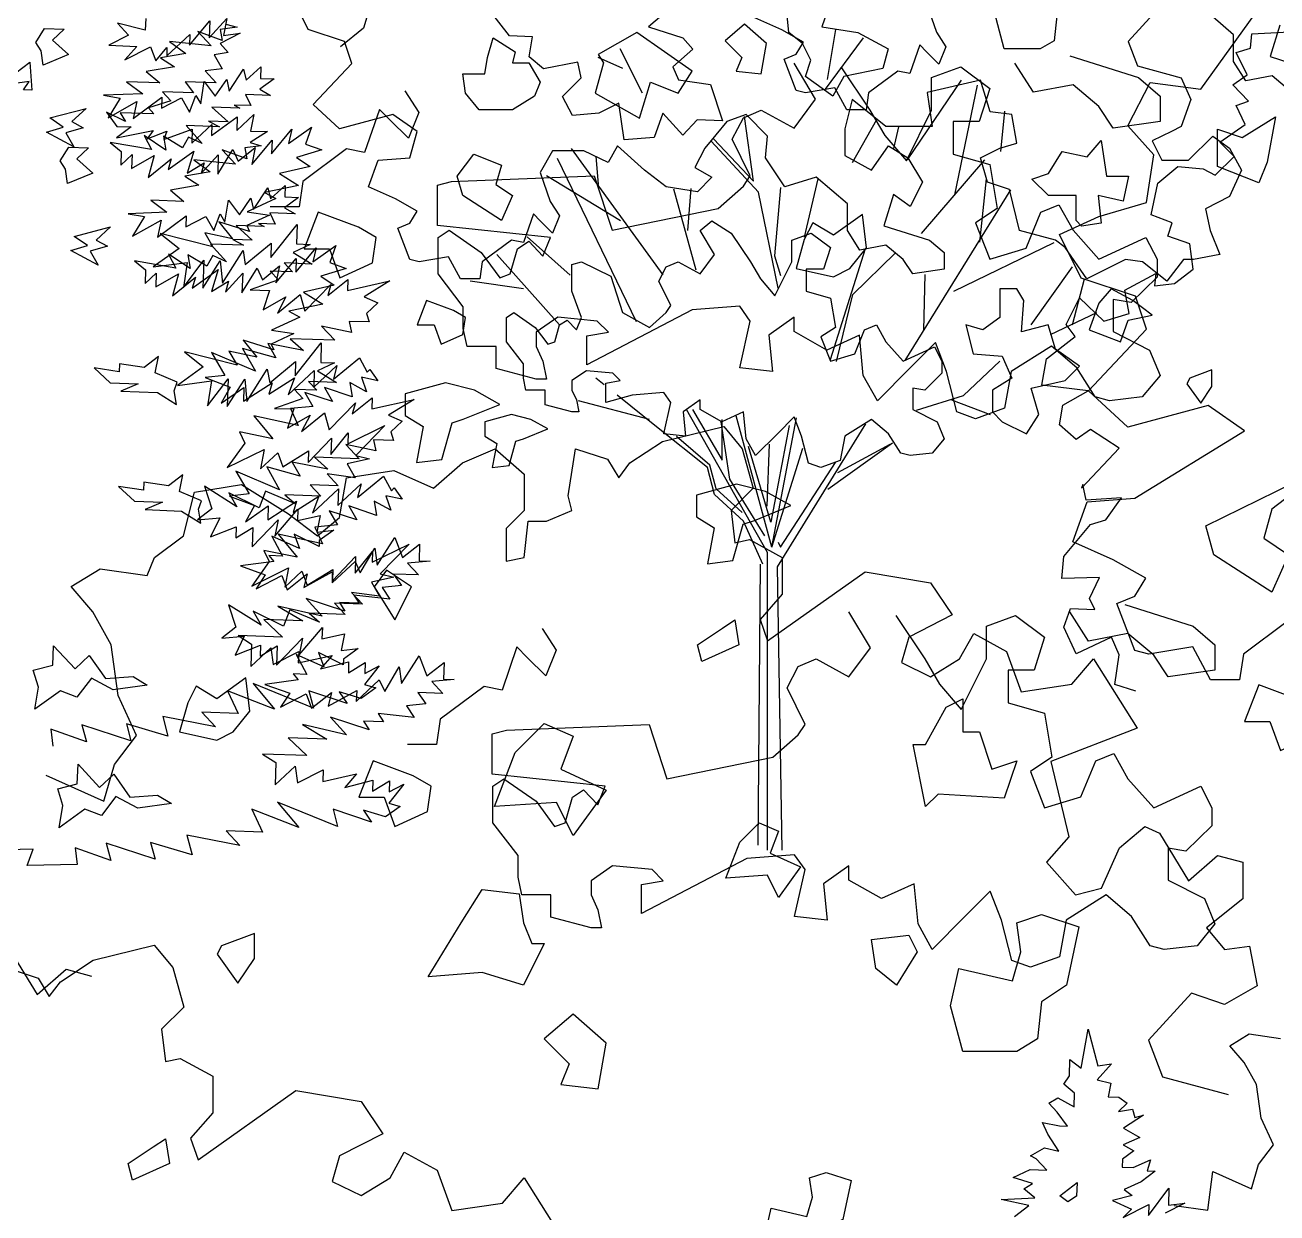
# Model space of a CAD drawing. Header units: inches. Extents: x -11 to 128, y 7 to 56.
# Drawn here: x 55.292 to 55.829, y 23.048 to 23.557 of the extents above; entities that cross this region are included whole.
import ezdxf

# ---------------------------------------------------------------- set-up
doc = ezdxf.new("R2010")
doc.units = ezdxf.units.IN
doc.header["$MEASUREMENT"] = 0
doc.layers.add('CAY', color=94, linetype='Continuous')
doc.layers.add('CAY-3', color=61, linetype='Continuous')
picture_1 = doc.add_image_def('image1.jpg', size_in_pixel=(1680, 1093))

# ---------------------------------------------------------------- blocks, each defined once
blk = doc.blocks.new('A$C76451831')
at = {"layer": 'CAY'}
for p, q in [((3764, 1772.8), (3822.4, 1787)), ((3822.4, 1787), (3840.1, 1765.7)), ((3732.8, 1752.2), (3764, 1772.8)), ((3573, 1752.2), (3604.2, 1765.7)), ((3604.2, 1765.7), (3631.9, 1741.6)), ((3673.8, 1720.9), (3680.9, 1765.7)), ((3680.9, 1765.7), (3711.5, 1755.7)), ((3840.1, 1765.7), (3850.7, 1728)), ((3545.3, 1728), (3573, 1752.2)), ((3711.5, 1755.7), (3722.2, 1738)), ((3722.2, 1738), (3732.8, 1752.2)), ((3455.6, 1700.3), (3462.1, 1738)), ((3462.1, 1738), (3507.5, 1745.1)), ((3507.5, 1745.1), (3545.3, 1728)), ((3631.9, 1741.6), (3631.9, 1706.7)), ((3306.5, 1682.6), (3317.1, 1724.4)), ((3317.1, 1724.4), (3361.9, 1731.5)), ((3361.9, 1731.5), (3406.7, 1703.8)), ((3850.7, 1728), (3829.5, 1706.7)), ((3677.3, 1706.7), (3673.8, 1720.9)), ((3406.7, 1703.8), (3434.4, 1682.6)), ((3434.4, 1682.6), (3455.6, 1700.3)), ((3631.9, 1706.7), (3614.8, 1689.6)), ((3653.2, 1696.7), (3677.3, 1706.7)), ((3829.5, 1706.7), (3833, 1676.1)), ((3614.8, 1689.6), (3614.8, 1658.4)), ((3631.9, 1661.9), (3635.5, 1696.7)), ((3635.5, 1696.7), (3653.2, 1696.7)), ((3278.8, 1661.9), (3306.5, 1682.6)), ((3833, 1676.1), (3847.2, 1679)), ((3847.2, 1679), (3878.4, 1661.9)), ((3199.2, 1634.2), (3226.9, 1651.3)), ((3226.9, 1651.3), (3271.7, 1644.8)), ((3271.7, 1644.8), (3278.8, 1661.9)), ((3614.8, 1658.4), (3631.9, 1661.9)), ((3878.4, 1661.9), (3878.4, 1627.1)), ((3864.3, 1582.3), (3957.4, 1648.4)), ((3957.4, 1648.4), (4019.9, 1637.7)), ((3219.8, 1610), (3199.2, 1634.2)), ((3878.4, 1627.1), (3857.2, 1602.9)), ((4019.9, 1637.7), (4040.5, 1607.1)), ((3237.5, 1578.7), (3219.8, 1610)), ((3857.2, 1602.9), (3864.3, 1582.3)), ((4040.5, 1607.1), (3999.3, 1585.8)), ((3244, 1530.4), (3237.5, 1578.7)), ((3999.3, 1585.8), (3992.2, 1561.6)), ((4047.6, 1565.2), (4061.2, 1589.4)), ((4061.2, 1589.4), (4092.4, 1572.3)), ((4092.4, 1572.3), (4106.6, 1533.9)), ((3992.2, 1561.6), (4019.9, 1548.1)), ((4019.9, 1548.1), (4047.6, 1565.2)), ((4154.9, 1541), (4175.6, 1565.2)), ((4175.6, 1565.2), (4217.4, 1499.1)), ((4106.6, 1533.9), (4154.9, 1541)), ((3261.7, 1492), (3244, 1530.4)), ((4217.4, 1499.1), (4134.9, 1467.3)), ((3240.4, 1464.3), (3261.7, 1492)), ((3230.4, 1429.5), (3240.4, 1464.3)), ((4134.9, 1467.3), (4152, 1395.3)), ((3175, 1454.3), (3230.4, 1429.5)), ((4200.3, 1384.7), (4224.5, 1405.3)), ((4224.5, 1405.3), (4238.7, 1398.8)), ((4152, 1395.3), (4130.8, 1371.1)), ((4238.7, 1398.8), (4266.4, 1353.4)), ((4183.2, 1346.3), (4200.3, 1384.7)), ((4266.4, 1353.4), (4294.1, 1377.6)), ((4294.1, 1377.6), (4318.3, 1371.1)), ((4130.8, 1371.1), (4158.5, 1339.9)), ((4318.3, 1371.1), (4318.3, 1336.3)), ((4158.5, 1339.9), (4183.2, 1346.3)), ((4318.3, 1336.3), (4283.5, 1308.6)), ((4283.5, 1308.6), (4300.6, 1287.9)), ((4300.6, 1287.9), (4324.7, 1290.9)), ((4324.7, 1290.9), (4331.8, 1253.1)), ((4269.3, 1246.1), (4228, 1201.2)), ((4300.6, 1235.4), (4269.3, 1246.1)), ((4331.8, 1253.1), (4300.6, 1235.4)), ((4228, 1201.2), (4241.6, 1166.4)), ((4305.7, 1196), (4324.2, 1207.4)), ((4319.5, 1179.8), (4305.7, 1196)), ((4324.2, 1207.4), (4354.1, 1203)), ((4331.3, 1159), (4319.5, 1179.8)), ((4241.6, 1166.4), (4304.1, 1149.3)), ((4335.6, 1126.7), (4331.3, 1159)), ((4347.4, 1101.2), (4335.6, 1126.7)), ((4333.2, 1082.7), (4347.4, 1101.2)), ((4326.6, 1059.5), (4333.2, 1082.7)), ((4284.9, 1039.1), (4289.6, 1076)), ((4289.6, 1076), (4326.6, 1059.5)), ((4252.7, 1043.4), (4284.9, 1039.1)), ((2201.9, 860.6), (2238.9, 910.7)), ((2204.6, 871.1), (2212.5, 918.7)), ((2027.8, 857.9), (2006.6, 900.2)), ((2009.3, 881.7), (1985.5, 892.2)), ((2281, 794.5), (2332.5, 870.4)), ((2326.2, 761), (2347.8, 865.6)), ((2491.6, 827), (2512.8, 868.3)), ((2512.8, 868.3), (2561.2, 861.8)), ((2370.1, 802.5), (2374.1, 840.9)), ((2134, 774), (2125.3, 835.7)), ((2228.6, 791.9), (2251.7, 832.8)), ((2268, 805.1), (2272.9, 825.9)), ((2516.4, 799.3), (2491.6, 827)), ((2095.8, 814.5), (2134, 774)), ((2047.7, 684.5), (1960.2, 805.1)), ((2138.7, 763.4), (2093.5, 812.2)), ((2022.3, 639.8), (1946.8, 795.6)), ((1985.8, 770.9), (1983.8, 797.9)), ((2294.3, 724.1), (2354.9, 794.5)), ((2509.3, 753.8), (2516.4, 799.3)), ((2007, 736.3), (1936.2, 779.1)), ((2079.1, 689), (2057.9, 766.3)), ((2071.1, 726.8), (2074.5, 766.9)), ((2159.9, 768.1), (2154, 702.8)), ((2182.7, 720.5), (2195.7, 776.4)), ((2278.7, 602.9), (2379.6, 765.8)), ((2350.1, 715.8), (2356.4, 776.4)), ((2157.5, 671.8), (2138.7, 763.4)), ((2463.9, 740.3), (2509.3, 753.8)), ((2426.2, 723.2), (2463.9, 740.3)), ((1958.8, 684.4), (1917.8, 720.8)), ((2446.8, 681.3), (2426.2, 723.2)), ((2207.6, 603.7), (2240.9, 709.9)), ((2325.4, 669), (2421.3, 715.4)), ((1948.8, 636.8), (1888.7, 704)), ((2154, 702.8), (2159.9, 684)), ((2228.7, 665.9), (2269.2, 705.2)), ((2296.7, 631.7), (2297.9, 685.1)), ((2399.3, 636.8), (2438.6, 692.2)), ((5606.7, 674.5), (5583.5, 683)), ((5583.5, 683), (5596.1, 669.4)), ((5620.8, 687.1), (5604.8, 685)), ((5604.8, 685), (5606.7, 674.5)), ((5610, 690.2), (5620.8, 687.1)), ((1914.2, 671.4), (1863.5, 678.5)), ((2438.6, 636.8), (2450, 680.8)), ((2498.7, 664.2), (2446.8, 681.3)), ((5596.1, 669.4), (5556.4, 673.5)), ((5556.4, 673.5), (5571.9, 662.1)), ((2213.4, 601.8), (2228.7, 665.9)), ((2509.3, 632.9), (2498.7, 664.2)), ((5571.9, 662.1), (5547.7, 658)), ((5547.7, 658), (5561, 649.3)), ((2417.8, 627.7), (2461.8, 648.6)), ((5561, 649.3), (5534.1, 644.8)), ((5613.2, 626.2), (5627.1, 647)), ((5627.1, 647), (5629.4, 636.5)), ((5629.4, 636.5), (5643.5, 649.2)), ((5643.5, 649.2), (5643.1, 638.3)), ((5515.2, 635.1), (5530.7, 623.7)), ((5546.9, 634), (5515.2, 635.1)), ((5534.1, 644.8), (5546.9, 634)), ((5586.1, 614), (5589.5, 635.2)), ((5589.5, 635.2), (5599.9, 621.2)), ((5599.9, 621.2), (5610.9, 637.2)), ((5610.9, 637.2), (5613.2, 626.2)), ((5656.2, 637.9), (5642.7, 627.9)), ((5643.1, 638.3), (5656.2, 637.9)), ((5530.7, 623.7), (5493.4, 622.2)), ((5493.4, 622.2), (5509.2, 619.4)), ((5575.4, 606.2), (5581.3, 621.9)), ((5581.3, 621.9), (5586.1, 614)), ((5629, 622.9), (5634, 612.3)), ((5652.9, 622.1), (5629, 622.9)), ((5642.7, 627.9), (5652.9, 622.1)), ((5509.2, 619.4), (5497.7, 600.8)), ((5497.7, 600.8), (5525, 616.1)), ((5521.7, 599.9), (5549.1, 620.3)), ((5525, 616.1), (5521.7, 599.9)), ((5549.1, 620.3), (5548.8, 609.9)), ((5548.8, 609.9), (5567.7, 619.6)), ((5567.7, 619.6), (5575.4, 606.2)), ((5596.8, 610.9), (5612.2, 596.8)), ((5623.5, 610), (5596.8, 610.9)), ((5618.2, 612.9), (5623.5, 610)), ((5634, 612.3), (5618.2, 612.9)), ((2334.4, 569.5), (2369.4, 602.2)), ((1991.5, 579.5), (1983.4, 586)), ((5603.9, 592.1), (5572.2, 593.2)), ((5572.2, 593.2), (5587.5, 576.3)), ((5612.2, 596.8), (5593.6, 597.4)), ((5593.6, 597.4), (5603.9, 592.1)), ((5653.7, 566.3), (5673.1, 589.7)), ((5669.9, 576.2), (5691.8, 591.7)), ((5673.1, 589.7), (5669.9, 576.2)), ((5691.8, 591.7), (5686.2, 575.6)), ((5499.6, 577.1), (5510.2, 568.6)), ((5539.2, 570.3), (5499.6, 577.1)), ((5552.8, 569.8), (5532, 583.7)), ((5532, 583.7), (5539.2, 570.3)), ((5568.7, 572), (5550.5, 583.1)), ((5550.5, 583.1), (5552.8, 569.8)), ((5574.5, 582.2), (5568.7, 572)), ((5587.5, 576.3), (5574.5, 582.2)), ((5634.8, 556.1), (5654.2, 579.4)), ((5654.2, 579.4), (5653.7, 566.3)), ((5686.2, 575.6), (5701.9, 570.1)), ((2034.5, 546.7), (1966.9, 564.4)), ((2041.2, 539.6), (2003.7, 569.7)), ((2289.6, 555.4), (2334.4, 569.5)), ((2323, 565.2), (2360, 551.4)), ((5510.2, 568.6), (5509.7, 555.5)), ((5509.7, 555.5), (5520.5, 565.5)), ((5520.5, 565.5), (5520, 552.4)), ((5520, 552.4), (5541.7, 564.8)), ((5541.7, 564.8), (5536, 543.7)), ((5554.9, 551.2), (5579.5, 568.9)), ((5579.5, 568.9), (5573.3, 547.8)), ((5586.4, 547.4), (5602.9, 565.4)), ((5602.3, 546.8), (5616.7, 570.3)), ((5602.9, 565.4), (5602.3, 546.8)), ((5616.7, 570.3), (5621.8, 559.3)), ((5621.8, 559.3), (5638.1, 572.3)), ((5638.1, 572.3), (5634.8, 556.1)), ((5701.9, 570.1), (5677.6, 562.8)), ((5677.6, 562.8), (5690.5, 554.2)), ((2147.3, 419.7), (2069.9, 556)), ((2075.8, 556.2), (2104.1, 507.8)), ((5536, 543.7), (5557.9, 561.5)), ((5557.9, 561.5), (5554.9, 551.2)), ((5573.3, 547.8), (5589.5, 557.7)), ((5589.5, 557.7), (5586.4, 547.4)), ((5690.5, 554.2), (5661.2, 547.5)), ((2089.9, 500.7), (2041.2, 539.6)), ((2102.9, 544.4), (2111.2, 489.7)), ((2104.1, 507.8), (2104.1, 546.7)), ((2151.6, 424.8), (2117.3, 549.9)), ((2168.2, 540.8), (2150.5, 448.4)), ((2151.6, 424.8), (2175, 548.1)), ((2156.8, 405.9), (2241.3, 542.4)), ((5661.2, 547.5), (5679.4, 536)), ((5683.6, 539.8), (5680.1, 515.6)), ((2092.3, 503.1), (2060.4, 530.2)), ((5679.4, 536), (5647, 529.4)), ((5647, 529.4), (5657.7, 523.6)), ((2150.5, 448.4), (2129.2, 520.8)), ((2146.9, 463.7), (2149.3, 523.1)), ((2151.6, 424.8), (2181.2, 519.2)), ((2205.1, 479.9), (2266.8, 524.3)), ((2214.5, 496), (2264.5, 523.1)), ((5657.7, 523.6), (5630.5, 510.9)), ((5680.1, 515.6), (5652.4, 515.6)), ((2098.2, 480.3), (2092.3, 503.1)), ((2159.9, 424.8), (2212.2, 505.4)), ((5651.7, 507.9), (5630, 497.8)), ((5630.5, 510.9), (5651.7, 507.9)), ((2096.6, 475.1), (2089.9, 500.7)), ((5589.9, 491), (5597.6, 477.6)), ((5616.4, 485.1), (5589.9, 491)), ((5632.6, 492.3), (5603.4, 501.4)), ((5603.4, 501.4), (5616.4, 485.1)), ((5630, 497.8), (5632.6, 492.3)), ((5653, 467.5), (5678.1, 498.8)), ((5678.1, 498.8), (5677.5, 480.3)), ((2123.3, 457.8), (2098.2, 480.3)), ((2111.2, 489.7), (2144.6, 435.4)), ((5597.6, 477.6), (5547.3, 490.2)), ((5547.3, 490.2), (5565.4, 476)), ((5628.7, 460.7), (5653.5, 481.1)), ((5653.5, 481.1), (5653, 467.5)), ((5690.6, 479.8), (5674.5, 472.2)), ((5677.5, 480.3), (5690.6, 479.8)), ((2124.5, 449.6), (2096.6, 475.1)), ((5565.4, 476), (5540.7, 458.3)), ((5606.8, 442.8), (5626.5, 473.9)), ((5626.5, 473.9), (5628.7, 460.7)), ((5674.5, 472.2), (5692.6, 461.1)), ((5540.7, 458.3), (5573.1, 462.6)), ((5569.5, 438.7), (5589, 464.8)), ((5573.1, 462.6), (5569.5, 438.7)), ((5589, 464.8), (5588.1, 438)), ((5588.1, 438), (5604.8, 464.2)), ((5604.8, 464.2), (5606.8, 442.8)), ((5652.5, 454.4), (5660.4, 445.9)), ((5673.8, 453.6), (5652.5, 454.4)), ((5665.9, 462.1), (5673.8, 453.6)), ((5692.6, 461.1), (5665.9, 462.1)), ((2143, 408.3), (2124.5, 449.6)), ((5660.4, 445.9), (5633.3, 436.5)), ((5707.5, 431.2), (5726.6, 446.4)), ((5726.6, 446.4), (5726.2, 435.9)), ((5726.2, 435.9), (5766.8, 445)), ((5766.8, 445), (5742.3, 429.9)), ((5633.3, 436.5), (5651.9, 435.8)), ((5651.9, 435.8), (5645.8, 417.4)), ((5659.3, 414.3), (5681.2, 432.1)), ((5681.2, 432.1), (5685.6, 416.1)), ((5685.6, 416.1), (5710.5, 441.5)), ((5710.5, 441.5), (5707.5, 431.2)), ((2147.3, 135.4), (2147.3, 419.7)), ((2157.5, 429.5), (2159.9, 424.8)), ((5645.8, 417.4), (5667.5, 429.8)), ((5667.5, 429.8), (5659.3, 414.3)), ((5742.3, 429.9), (5755.2, 424.1)), ((5755.2, 424.1), (5744.5, 414)), ((2138.3, 140.1), (2140.6, 408.3)), ((5744.5, 414), (5746.9, 405.8)), ((2161.5, 135.4), (2156.8, 405.9)), ((5701.4, 401.9), (5714.1, 388.3)), ((5730.2, 395.9), (5701.4, 401.9)), ((5746.9, 405.8), (5727.9, 406.4)), ((5727.9, 406.4), (5730.2, 395.9)), ((5650.1, 385.1), (5657.8, 371.7)), ((5684.3, 378.5), (5650.1, 385.1)), ((5714.1, 388.3), (5671.6, 389.8)), ((5671.6, 389.8), (5684.3, 378.5)), ((5596.3, 376.6), (5609.2, 354.8)), ((5638.3, 358.8), (5596.3, 376.6)), ((5625.9, 380.5), (5638.3, 358.8)), ((5657.8, 371.7), (5625.9, 380.5)), ((5712.8, 351.2), (5737.6, 371.6)), ((5737.6, 371.6), (5745.2, 357.8)), ((5669.7, 336.4), (5694.5, 359.5)), ((5694, 343.7), (5716, 364.2)), ((5694.5, 359.5), (5694, 343.7)), ((5716, 364.2), (5712.8, 351.2)), ((5745.2, 357.8), (5747.6, 360.4)), ((5747.6, 360.4), (5755.4, 349.7)), ((5609.2, 354.8), (5590.5, 352.7)), ((5590.5, 352.7), (5614.2, 343.7)), ((5626.9, 330.2), (5654.2, 347.8)), ((5651.2, 337), (5675.7, 352.5)), ((5654.2, 347.8), (5651.2, 337)), ((5675.7, 352.5), (5669.7, 336.4)), ((5744.6, 339.2), (5728.6, 347.9)), ((5728.6, 347.9), (5730.8, 334.2)), ((5755.4, 349.7), (5739.6, 353)), ((5739.6, 353), (5744.6, 339.2)), ((5614.2, 343.7), (5605.5, 328.2)), ((5605.5, 328.2), (5627.4, 343.3)), ((5627.4, 343.3), (5626.9, 330.2)), ((5712.1, 329.9), (5685.6, 338.5)), ((5685.6, 338.5), (5693.3, 325.1)), ((5730.8, 334.2), (5704.4, 343.3)), ((5704.4, 343.3), (5712.1, 329.9)), ((5693.3, 325.1), (5672, 323.1)), ((5672, 323.1), (5679.1, 307)), ((5636.8, 316.2), (5655.1, 294.3)), ((5679.1, 307), (5636.8, 316.2)), ((5623.2, 300.8), (5628.2, 290.2)), ((5655.1, 294.3), (5623.2, 300.8)), ((5710.3, 279.2), (5726.9, 299.9)), ((5726.5, 289.5), (5762, 306.9)), ((5726.9, 299.9), (5726.5, 289.5)), ((5762, 306.9), (5734.3, 278.4)), ((5628.2, 290.2), (5611.5, 266.8)), ((5688.7, 271.8), (5710.9, 295)), ((5710.9, 295), (5710.3, 279.2)), ((5611.5, 266.8), (5646.6, 284.1)), ((5646.6, 284.1), (5643.2, 265.7)), ((5643.2, 265.7), (5659.6, 281)), ((5659.6, 281), (5664.6, 267.6)), ((5664.6, 267.6), (5689.1, 282.7)), ((5689.1, 282.7), (5688.7, 271.8)), ((5747.3, 275.2), (5725.9, 270.5)), ((5734.3, 278.4), (5747.3, 275.2)), ((5725.9, 270.5), (5733.6, 257.1)), ((5733.6, 257.1), (5706.9, 260.7)), ((5706.9, 260.7), (5717.4, 249.5)), ((5620.7, 229.3), (5589.6, 249)), ((5589.6, 249), (5596.6, 227.4)), ((5641.9, 228.5), (5613, 242.7)), ((5613, 242.7), (5620.7, 229.3)), ((5647.9, 244.2), (5641.9, 228.5)), ((5676.5, 232.3), (5647.9, 244.2)), ((5700.8, 239.6), (5666.4, 240.8)), ((5666.4, 240.8), (5676.5, 232.3)), ((5717.4, 249.5), (5690.7, 250.4)), ((5690.7, 250.4), (5700.8, 239.6)), ((5596.6, 227.4), (5583.1, 217)), ((5656.8, 201.3), (5679, 227.2)), ((5679, 227.2), (5678.7, 216.4)), ((5583.1, 217), (5604.4, 219)), ((5604.4, 219), (5595.6, 200.7)), ((5635.2, 191.1), (5660.1, 217)), ((5660.1, 217), (5656.8, 201.3)), ((5678.7, 216.4), (5700.1, 221.1)), ((5700.1, 221.1), (5696.9, 205.3)), ((5595.6, 200.7), (5620, 210.3)), ((5620, 210.3), (5619.6, 199.9)), ((5619.6, 199.9), (5635.8, 209.7)), ((5635.8, 209.7), (5635.2, 191.1)), ((5699.1, 191.6), (5675.5, 203.3)), ((5675.5, 203.3), (5680.4, 189.6)), ((5696.9, 205.3), (5713.2, 207)), ((5713.2, 207), (5699.3, 197.1)), ((5654.1, 201.4), (5664.3, 182.4)), ((5680.4, 189.6), (5654.1, 201.4)), ((5699.3, 197.1), (5699.1, 191.6)), ((5754.7, 173.8), (5771.4, 200)), ((5771.4, 200), (5778.9, 181.1)), ((5778.9, 181.1), (5795.2, 193.7)), ((5795.2, 193.7), (5794.7, 177.9)), ((5651.2, 182.9), (5656, 177.3)), ((5664.3, 182.4), (5651.2, 182.9)), ((5738.5, 166.2), (5752.5, 189.8)), ((5752.5, 189.8), (5754.7, 173.8)), ((5656, 177.3), (5624.1, 172.9)), ((5624.1, 172.9), (5647.8, 164.4)), ((5711.5, 156.8), (5733.5, 177.3)), ((5733.5, 177.3), (5738.5, 166.2)), ((5805.1, 177.5), (5783.7, 175.5)), ((5783.7, 175.5), (5794.2, 164.3)), ((5794.7, 177.9), (5805.1, 177.5)), ((5647.8, 164.4), (5639.2, 151.1)), ((5639.2, 151.1), (5663.7, 163.9)), ((5663.7, 163.9), (5668.6, 150.1)), ((5668.6, 150.1), (5687.7, 165.3)), ((5684.6, 152.2), (5711.8, 167.2)), ((5687.7, 165.3), (5684.6, 152.2)), ((5711.8, 167.2), (5711.5, 156.8)), ((5794.2, 164.3), (5770.2, 165.1)), ((5770.2, 165.1), (5778, 154.4)), ((5766.7, 141.2), (5732.4, 145.1)), ((5732.4, 145.1), (5737.5, 137.3)), ((5778, 154.4), (5759.3, 152.4)), ((5759.3, 152.4), (5766.7, 141.2)), ((5702.2, 124.9), (5659.9, 134.5)), ((5659.9, 134.5), (5683.5, 120.6)), ((5723.7, 129.6), (5686.9, 141.7)), ((5686.9, 141.7), (5702.2, 124.9)), ((5737.5, 137.3), (5718.5, 137.9)), ((5718.5, 137.9), (5723.7, 129.6)), ((5646.4, 121.9), (5664.3, 104.9)), ((5683.5, 120.6), (5646.4, 121.9)), ((5621.8, 106.4), (5634.7, 98.2)), ((5664.3, 104.9), (5621.8, 106.4)), ((5634.7, 98.2), (5633.9, 77)), ((5633.9, 77), (5653.1, 94.9)), ((5653.1, 94.9), (5655.3, 78.9)), ((5655.3, 78.9), (5679.7, 91.2)), ((5679.7, 91.2), (5679.3, 80.4)), ((5679.3, 80.4), (5711.8, 87.4)), ((5711.8, 87.4), (5700.4, 74.6)), ((5700.4, 74.6), (5727.4, 81.4)), ((5727.4, 81.4), (5727.1, 71)), ((5727.1, 71), (5743.3, 80.8)), ((5756.7, 77.6), (5742.5, 59.6)), ((5743.3, 80.8), (5742.9, 70.4)), ((5742.9, 70.4), (5756.7, 77.6)), ((5693.7, 37.2), (5636.1, 60.6)), ((5636.1, 60.6), (5656.5, 36.3)), ((5656.5, 36.3), (5611.8, 53.7)), ((5611.8, 53.7), (5621.9, 32)), ((5726, 41.5), (5689.3, 53.7)), ((5689.3, 53.7), (5693.7, 37.2)), ((5739.3, 46.5), (5718.3, 52.7)), ((5718.3, 52.7), (5726, 41.5)), ((5753.3, 56.5), (5739.3, 46.5)), ((5742.5, 59.6), (5753.3, 56.5)), ((5600.2, 19.2), (5549.8, 29.1)), ((5549.8, 29.1), (5554.6, 10.4)), ((5621.9, 32), (5587.1, 33.3)), ((5587.1, 33.3), (5600.2, 19.2)), ((5476.9, 4.9), (5442.9, 17)), ((5442.9, 17), (5445, 1)), ((5472.5, 21.4), (5476.9, 4.9)), ((5519.5, 6.1), (5472.5, 21.4)), ((5515.1, 22.2), (5519.5, 6.1)), ((5554.6, 10.4), (5515.1, 22.2))]:
    blk.add_line(p, q, dxfattribs=at)
for points in [[(4216, 1534.3), (4196, 1540.6), (4200.2, 1569.1), (4192.8, 1586), (4159, 1570.1), (4147.4, 1595.5), (4153.8, 1613.4), (4177, 1612.3), (4171.7, 1622.9), (4181.2, 1642.9), (4145.3, 1641.9), (4147.4, 1663), (4172.8, 1693.5), (4187.5, 1697.8), (4202.3, 1718.9), (4168.5, 1716.7), (4165.4, 1731.5), (4164.3, 1728.3), (4200.2, 1766.3), (4172.8, 1784.2), (4159, 1774.7), (4143.2, 1788.5), (4146.4, 1807.4), (4170.6, 1821.2), (4126.4, 1826.4), (4130.6, 1851.7), (4158, 1872.8), (4149.6, 1884.4), (4162.2, 1909.7), (4185.4, 1887.6), (4209.7, 1895), (4205.5, 1917.1), (4235, 1933), (4233.9, 1921.4), (4252.9, 1923.5), (4270.8, 1937.2), (4267.7, 1961.4), (4246.6, 1968.8), (4250.8, 1981.5), (4230.8, 1988.9), (4237.1, 2019.4), (4256.1, 2035.3), (4280.3, 2033.1), (4291.9, 2026.8), (4309.9, 2044.7), (4296.2, 2058.5), (4320.4, 2075.3), (4312, 2093.3), (4323.6, 2097.5), (4308.8, 2113.3), (4322.5, 2122.8), (4312, 2143.9), (4325.7, 2148.1), (4326.7, 2161.8), (4368.9, 2163.9)], [(2519.2, 937.2), (2491.7, 907.3), (2500.7, 884.1), (2542.4, 872.7), (2551.8, 851.9), (2542.4, 826.3), (2533.3, 821.6), (2514.8, 812.5), (2523.9, 794.1), (2549.4, 794.1), (2572.6, 816.9), (2588.7, 805.5), (2600.1, 784.6), (2588.7, 759.5), (2565.6, 747.7), (2570.3, 726.8), (2579.3, 704), (2554.2, 699.3), (2544.7, 699.3), (2528.6, 678.5), (2505.4, 696.9), (2489.3, 699.3), (2452.3, 680.8), (2431.5, 710.7), (2422.5, 717.8), (2387.9, 726.8), (2378.5, 766.1), (2357.6, 773.2), (2350.9, 796.4), (2369.4, 805.5), (2385.5, 810.2), (2380.8, 837.7), (2360, 840.1), (2350.9, 870.4), (2299.8, 858.6), (2304.6, 826.3), (2260.5, 826.3), (2228.3, 851.9), (2221.2, 824), (2221.2, 798.4), (2246.8, 784.6), (2262.9, 807.8), (2281.4, 796.4), (2295.5, 773.2), (2283.7, 750), (2267.6, 761.4), (2258.6, 731.5), (2302.2, 717.8), (2316, 706), (2316, 689.9), (2286.1, 685.5), (2277, 699.3), (2260.5, 713.1), (2235.4, 708.3), (2223.6, 726.8), (2223.6, 752.4), (2193.7, 777.9), (2163.8, 768.5), (2145.4, 796.4), (2147.3, 816.9), (2126.9, 837.7), (2108.4, 831), (2087.6, 805.5), (2078.1, 787), (2094.3, 777.9), (2080.5, 763.8), (2050.6, 768.5), (2029.8, 784.6), (2004.2, 807.8), (1995.2, 791.7), (1972, 803.1), (1942.1, 803.1), (1930.3, 782.3), (1939.8, 754.7), (1948.8, 741), (1942.1, 724.5), (1930.3, 736.3), (1923.7, 742.9), (1914.2, 715.4), (1902.8, 717.8), (1874.9, 696.9), (1872.6, 680.8), (1854.1, 680.8), (1842.7, 701.7), (1814.8, 696.9), (1805.7, 699.3), (1794.3, 729.2), (1805.7, 733.9), (1812.8, 745.3), (1792, 757.1), (1766.4, 768.5), (1775.5, 794.1), (1805.7, 796.4), (1812.8, 821.6), (1789.6, 837.7), (1738.5, 824), (1713.4, 847.2), (1750.3, 886.5), (1743.2, 907.3), (1708.6, 918.7), (1694.9, 946.6)], [(1553.5, 929.2), (1553.1, 918.3), (1526.6, 924.7), (1537.1, 913.4), (1518.2, 903.7), (1544.9, 902.7), (1533.5, 890), (1558, 902.3), (1563, 889), (1573.8, 901.7), (1573.5, 893.6), (1595.6, 914.1), (1595.2, 903.7), (1614.6, 927.1), (1614, 910.8), (1631, 929.2), (1627.7, 913), (1643.6, 915.2), (1624.7, 905.4), (1632.1, 897), (1618.9, 894.7), (1626.6, 881.3), (1610.2, 879.2), (1620.7, 867.9), (1591.3, 868.9), (1599.1, 858.2), (1569.6, 859.3), (1577.5, 850.8), (1556, 843.9), (1561.2, 838.3), (1529.1, 839.4), (1534.2, 831), (1515.9, 839.8), (1525.9, 826.3), (1539.5, 825.9), (1525.5, 815.5), (1560.6, 822.4), (1554.9, 814.4), (1573.8, 821.9), (1570.8, 813.9), (1597.8, 823.8), (1597.4, 810.2), (1616.6, 828.2), (1616.2, 817.7), (1640.9, 835.5), (1640.4, 822.3), (1656.8, 837.6), (1653.5, 821.9), (1669.8, 821.3), (1653.1, 811), (1663.9, 807.9), (1648, 805.8), (1649.9, 795.3), (1626.6, 803.8), (1639.3, 790.2), (1599.5, 794.3), (1615, 782.9), (1590.8, 778.7), (1604.1, 770.1), (1577.2, 765.6), (1590, 754.7), (1558.3, 755.8), (1573.8, 744.4), (1536.6, 743), (1552.3, 740.2), (1540.8, 721.6), (1568.1, 736.9), (1564.8, 720.7), (1592.2, 741.1), (1591.9, 730.6), (1610.8, 740.4), (1618.5, 727), (1624.5, 742.7), (1629.2, 734.8), (1632.6, 756), (1643, 742), (1654, 757.9), (1656.3, 747), (1670.2, 767.8), (1672.6, 757.3), (1686.6, 770), (1686.2, 759.1), (1699.3, 758.6), (1685.9, 748.7), (1696.1, 742.9), (1672.1, 743.7), (1677.2, 733.1), (1661.3, 733.7), (1666.6, 730.8), (1639.9, 731.7), (1655.3, 717.6), (1636.8, 718.2), (1647, 712.9), (1615.3, 714), (1630.6, 697.1), (1617.6, 703), (1611.9, 692.8), (1593.7, 703.8), (1595.9, 690.6), (1575.1, 704.5), (1582.3, 691.1), (1542.7, 697.9), (1553.3, 689.4), (1552.8, 676.3), (1563.6, 686.3), (1563.1, 673.2), (1584.9, 685.6), (1579.1, 664.5), (1601.1, 682.3), (1598, 672), (1622.6, 689.7), (1616.4, 668.6), (1632.6, 678.5), (1629.6, 668.1), (1646.1, 686.1), (1645.4, 667.6), (1659.8, 691.1), (1664.9, 680), (1681.2, 693.1), (1677.9, 676.9), (1697.3, 700.2), (1696.8, 687.1), (1716.2, 710.4), (1713, 696.9), (1734.9, 712.5), (1729.3, 696.4), (1745, 690.8), (1720.7, 683.5), (1733.6, 674.9), (1704.3, 668.2), (1722.5, 656.7), (1690.1, 650.1), (1700.8, 644.3), (1673.6, 631.7), (1694.8, 628.7), (1673.2, 618.6), (1675.7, 613), (1646.5, 622.2), (1659.6, 605.9), (1633, 611.8), (1640.7, 598.4), (1590.4, 611), (1608.5, 596.8), (1583.9, 579.1), (1616.2, 583.4), (1612.6, 559.5), (1632.1, 585.5), (1631.2, 558.8), (1648, 585), (1649.9, 563.6), (1669.6, 594.7), (1671.9, 581.4), (1696.6, 601.9), (1696.1, 588.3), (1721.2, 619.6), (1720.6, 601), (1733.7, 600.6), (1717.6, 593), (1735.8, 581.9), (1709.1, 582.8), (1716.9, 574.4), (1695.7, 575.2), (1703.5, 566.7), (1676.5, 557.2), (1695, 556.6), (1688.9, 538.2), (1710.7, 550.6), (1702.4, 535), (1724.3, 552.8), (1728.8, 536.8), (1753.7, 562.3), (1750.6, 551.9), (1769.7, 567.1), (1769.3, 556.7), (1810, 565.7), (1785.4, 550.7), (1798.4, 544.8), (1787.6, 534.8), (1790, 526.5), (1771, 527.2), (1773.4, 516.7), (1744.6, 522.7), (1757.2, 509.1), (1714.7, 510.6), (1727.4, 499.2), (1693.2, 505.9), (1700.9, 492.5), (1669.1, 501.3), (1681.4, 479.5), (1639.5, 497.3), (1652.3, 475.6), (1633.6, 473.5), (1657.4, 464.5), (1648.7, 449), (1670.5, 464.1), (1670, 450.9), (1697.4, 468.6), (1694.3, 457.8), (1718.8, 473.3), (1712.8, 457.1), (1737.7, 480.3), (1737.1, 464.5), (1759.1, 485), (1755.9, 472), (1780.7, 492.4), (1788.3, 478.5), (1790.7, 481.2), (1798.5, 470.5), (1782.7, 473.7), (1787.7, 460), (1771.7, 468.7), (1773.9, 455), (1747.5, 464.1), (1755.2, 450.7), (1728.8, 459.3), (1736.5, 445.9), (1715.1, 443.9), (1722.2, 427.8), (1680, 437), (1698.2, 415), (1666.3, 421.6), (1671.3, 411), (1654.7, 387.5), (1689.7, 404.9), (1686.3, 386.4), (1702.7, 401.7), (1707.7, 388.4), (1732.3, 403.4), (1731.9, 392.6), (1754, 415.8), (1753.4, 400), (1770, 420.7), (1769.7, 410.3), (1805.2, 427.6), (1777.4, 399.1), (1790.4, 396), (1769, 391.3), (1776.7, 377.8), (1750.1, 381.5), (1760.6, 370.2), (1733.8, 371.2), (1743.9, 360.4), (1709.5, 361.6), (1719.6, 353.1), (1691, 365), (1685, 349.3), (1656.1, 363.5), (1663.8, 350.1), (1632.7, 369.7), (1639.7, 348.2), (1626.2, 337.8), (1647.6, 339.7), (1638.8, 321.5), (1663.1, 331), (1662.7, 320.6), (1679, 330.5), (1678.3, 311.9), (1703.2, 337.8), (1700, 322), (1722.2, 348), (1721.8, 337.1), (1743.2, 341.8), (1740, 326.1), (1756.3, 327.8), (1742.4, 317.8), (1742.2, 312.4), (1718.6, 324.1), (1723.6, 310.3), (1697.2, 322.1), (1707.5, 303.2), (1694.3, 303.7), (1699.1, 298), (1667.2, 293.7), (1691, 285.2), (1682.3, 271.9), (1706.8, 284.6), (1711.8, 270.9), (1730.9, 286.1), (1727.7, 273), (1755, 287.9), (1754.6, 277.5), (1776.6, 298.1), (1781.7, 287), (1795.6, 310.5), (1797.8, 294.6), (1814.6, 320.8), (1822.1, 301.9), (1838.4, 314.5), (1837.8, 298.6), (1848.2, 298.3), (1826.8, 296.3), (1837.3, 285.1), (1813.3, 285.9), (1821.1, 275.2), (1802.5, 273.1), (1809.8, 262), (1775.5, 265.9), (1780.6, 258), (1761.6, 258.7), (1766.8, 250.4), (1730.1, 262.5), (1745.3, 245.7), (1703.1, 255.3), (1726.6, 241.3), (1689.5, 242.6), (1707.5, 225.7), (1664.9, 227.2), (1677.8, 219), (1677, 197.7), (1696.2, 215.6), (1698.4, 199.7), (1722.9, 212), (1722.5, 201.1), (1754.9, 208.2), (1743.6, 195.4), (1770.5, 202.2), (1770.2, 191.8), (1786.4, 201.6), (1786, 191.2), (1799.9, 198.4), (1785.6, 180.3), (1796.4, 177.2), (1782.5, 167.3), (1761.4, 173.5), (1769.1, 162.3), (1732.4, 174.5), (1736.8, 158), (1679.2, 181.3), (1699.6, 157), (1654.9, 174.5), (1665, 152.8), (1630.2, 154), (1643.3, 140), (1592.9, 149.9), (1597.7, 131.1), (1558.2, 142.9), (1562.6, 126.9), (1515.6, 142.2), (1520, 125.7), (1486, 137.8), (1488.1, 121.8), (1440.1, 120.8), (1446.1, 136.4), (1358.1, 134.1)], [(4100.3, 1032.9), (4113.8, 1043.3), (4087.3, 1049.2), (4119.5, 1050.8), (4109, 1059.4), (4117.3, 1064.5), (4098.9, 1070.1), (4115, 1077.7), (4130.9, 1077.2), (4120.8, 1088), (4115.5, 1090.9), (4128.9, 1098.6), (4142.4, 1095.4), (4132.1, 1111.6), (4127, 1122.6), (4143.2, 1119.4), (4150.9, 1119.1), (4141, 1132.6), (4133.1, 1141), (4141.4, 1146.2), (4157, 1137.5), (4157.5, 1150.6), (4147.3, 1159.1), (4152.6, 1167.1), (4153.1, 1182.9), (4163.7, 1174.4), (4170.5, 1211.8), (4179.7, 1176.6), (4192.9, 1178.8), (4179.2, 1163.4), (4192.2, 1160.3), (4189.5, 1147.2), (4199.9, 1146.8), (4207.9, 1141.1), (4199.4, 1133.3), (4212.7, 1135.5), (4215.1, 1127.3), (4223.3, 1129.7), (4204.3, 1117.2), (4219.9, 1108.5), (4203.8, 1101.4), (4214, 1095.6), (4203.3, 1087.8), (4203, 1080.1), (4213.4, 1079.7), (4230, 1086.9), (4226.9, 1076.5), (4234.6, 1076.3), (4221.1, 1065.9), (4205, 1058.7), (4212.5, 1053), (4193.8, 1048.2), (4212, 1039.9), (4204.1, 1032), (4228.5, 1044.3), (4228.1, 1033.9), (4247.6, 1060), (4247.1, 1043.7), (4263, 1045.8), (4244.1, 1036.1)]]:
    blk.add_lwpolyline(points, dxfattribs=at)
for points in [[(4267.5, 1833.2), (4264.9, 1827.9), (4278.1, 1809.4), (4288.7, 1825.2), (4288.7, 1841.1)], [(3524.3, 1634.1), (3500.5, 1649.9), (3488.6, 1634.1), (3508.4, 1602.4)], [(3821.2, 1594.5), (3833.1, 1602.4), (3837, 1578.6), (3801.4, 1562.8), (3797.4, 1578.6)], [(3369.9, 1515.3), (3365.9, 1547), (3338.2, 1527.2), (3318.4, 1539), (3310.5, 1523.2), (3302.6, 1495.5), (3338.2, 1487.6), (3354, 1495.5)], [(4035, 1519.2), (4050.8, 1527.2), (4050.8, 1495.5), (4066.6, 1495.5), (4078.5, 1459.8), (4102.3, 1467.8), (4090.4, 1432.1), (4027.1, 1436.1), (4015.2, 1424.2), (4003.3, 1483.6), (4015.2, 1483.6)], [(3623.3, 1475.7), (3651, 1503.4), (3678.7, 1491.5), (3666.8, 1459.8), (3710.3, 1440), (3678.7, 1396.5), (3662.8, 1428.1), (3603.5, 1424.2)], [(3837.8, 1390.3), (3856.3, 1408.8), (3874.8, 1400.9), (3866.9, 1379.8), (3895.9, 1366.6), (3874.8, 1337.5), (3864.2, 1358.6), (3824.6, 1356)], [(3571.8, 1313.3), (3591.6, 1345), (3627.2, 1341), (3631.2, 1313.3), (3639.1, 1293.5), (3651, 1293.5), (3631.2, 1253.9), (3591.6, 1265.8), (3540.1, 1261.8)], [(4038.9, 1234.1), (4046.9, 1269.7), (4098.3, 1257.8), (4106.2, 1285.6), (4102.3, 1313.3), (4126, 1321.2), (4161.7, 1309.3), (4149.8, 1253.9), (4126, 1238), (4122.1, 1202.4), (4102.3, 1190.5), (4050.8, 1190.5)], [(3342.6, 1291.2), (3338.7, 1283.3), (3358.5, 1255.6), (3374.3, 1279.3), (3374.3, 1303.1)], [(3967.7, 1269.7), (3963.7, 1297.4), (3999.3, 1301.4), (4007.3, 1285.6), (3987.5, 1253.9)], [(3702.4, 1154.9), (3710.3, 1198.4), (3678.7, 1226.2), (3651, 1202.4), (3674.7, 1178.6), (3666.8, 1158.8)], [(3862.3, 1017), (3867.6, 1040.8), (3901.9, 1032.9), (3907.2, 1051.4), (3904.5, 1069.8), (3920.4, 1075.1), (3944.1, 1067.2), (3936.2, 1030.2), (3920.4, 1019.7), (3917.7, 995.9), (3904.5, 988), (3870.2, 988)], [(4143.6, 1052.7), (4159.9, 1065.3), (4159.5, 1052.2), (4151.1, 1047)], [(2209.9, 855.3), (2183.5, 873.8), (2188.8, 889.6), (2180.8, 905.5), (2167.6, 916), (2165, 945.1), (2180.8, 950.3), (2196.7, 963.5), (2186.1, 987.3), (2199.3, 1016.3), (2231, 1024.3), (2270.6, 1013.7), (2254.7, 1003.1), (2244.2, 982), (2278.5, 974.1), (2278.5, 947.7), (2257.4, 939.8), (2236.3, 931.9), (2204.6, 937.1), (2199.3, 921.3), (2233.6, 916), (2262.7, 900.2), (2257.4, 881.7), (2220.4, 873.8)], [(2365.6, 929.2), (2370.9, 953), (2405.2, 945.1), (2410.4, 963.5), (2407.8, 982), (2423.6, 987.3), (2447.4, 979.4), (2439.5, 942.4), (2423.6, 931.9), (2421, 908.1), (2407.8, 900.2), (2373.5, 900.2)], [(2141.2, 876.4), (2146.5, 905.5), (2125.4, 923.9), (2106.9, 908.1), (2122.8, 892.2), (2117.5, 879)], [(1903.7, 887), (1919.5, 887), (1930.1, 868.5), (1924.8, 855.3), (1903.7, 842.1), (1872, 842.1), (1858.8, 857.9), (1856.2, 876.4), (1877.3, 876.4), (1880, 892.2), (1885.2, 910.7), (1906.4, 897.5)], [(2062.1, 857.9), (2075.3, 879), (2022.5, 916), (1985.5, 894.9), (1990.8, 887), (1982.9, 857.9), (2025.1, 834.2), (2035.7, 868.5)], [(1444.6, 860.9), (1436.9, 861.2), (1442.2, 869.2), (1426.3, 867), (1404.8, 862.3), (1405.2, 873.2), (1416.4, 883.2), (1429.3, 877.3), (1442.8, 887.7)], [(2577.1, 788.1), (2577.1, 823.8), (2600.8, 815.8), (2632.5, 835.6), (2624.6, 792.1), (2616.7, 772.3)], [(1476.9, 785.4), (1471.7, 793.3), (1479.9, 806.6), (1498.9, 806), (1487.6, 795.5), (1503, 781.8), (1478.7, 771.8)], [(2415.7, 781.4), (2428.9, 802.5), (2452.7, 797.2), (2465.9, 813), (2471.2, 778.7), (2492.3, 778.7), (2487, 755), (2463.2, 760.2), (2465.9, 733.8), (2447.4, 731.2), (2442.1, 736.5), (2442.1, 760.2), (2415.7, 760.2), (2399.9, 776.1)], [(1856.2, 760.2), (1850.9, 778.7), (1866.8, 799.8), (1893.2, 789.3), (1887.9, 770.8), (1903.7, 760.2), (1893.2, 736.5)], [(1485.1, 721.2), (1519.8, 730.4), (1506.2, 717.8), (1516.9, 712), (1500.4, 707.1), (1508.1, 693.7), (1481.9, 707.7), (1497.9, 712.6)], [(1999.5, 590.8), (1974.4, 593.1), (1960.6, 583.7), (1960.6, 574.6), (1964.9, 565.2), (1967.3, 553.8), (1960.6, 553.8), (1935.1, 560.5), (1935.1, 574.6), (1916.6, 574.6), (1914.2, 586), (1914.2, 599.8), (1898.1, 620.6), (1898.1, 643.8), (1905.2, 648.6), (1925.6, 634.4), (1937.4, 618.3), (1944.1, 620.6), (1948.8, 636.8), (1955.9, 641.5), (1964.9, 632), (1969.6, 643.8), (1960.6, 669), (1960.6, 694.6), (1969.6, 696.9), (1997.6, 683.2), (2009, 648.6), (2034.5, 634.4), (2050.6, 648.6), (2054.9, 655.2), (2043.5, 678.5), (2050.6, 692.2), (2062, 696.9), (2082.9, 685.5), (2096.6, 704), (2082.9, 726.8), (2094.3, 736.3), (2112.7, 724.5), (2131.2, 696.9), (2140.6, 680.8), (2154.4, 664.7), (2170.5, 696.9), (2170.5, 717.8), (2189, 724.5), (2207.5, 710.7), (2200.8, 689.9), (2184.3, 689.9), (2184.3, 669), (2207.5, 662.3), (2212.2, 634.4), (2198.4, 625.4), (2207.5, 602.2), (2230.7, 609.2), (2240.1, 632), (2251.5, 636.8), (2260.5, 620.6), (2277, 602.2), (2306.9, 615.9), (2314, 602.2), (2314, 590.8), (2297.5, 574.6), (2286.1, 576.6), (2286.1, 556.2), (2309.3, 544.4), (2316, 528.2), (2304.6, 514.5), (2283.7, 512.1), (2274.7, 514.5), (2262.9, 533), (2246.8, 546.7), (2221.2, 530.6), (2216.9, 507.4), (2198.4, 500.7), (2186.6, 505), (2179.9, 530.6), (2172.9, 549.1), (2156.8, 533), (2135.9, 512.1), (2126.9, 528.2), (2124.5, 553.8), (2103.7, 544.4), (2082.9, 556.2), (2082.9, 565.2), (2066.7, 553.8), (2069.1, 530.6), (2048.3, 533), (2054.9, 562.8), (2048.3, 572.3), (2018, 569.9), (1992.8, 562.8), (1992.8, 581.3), (2006.6, 583.7)], [(5433.8, 664.7), (5428.6, 672.6), (5436.8, 685.9), (5455.8, 685.2), (5444.5, 674.7), (5459.9, 661), (5435.5, 651)], [(2392.2, 660), (2385.5, 671.4), (2369.4, 671.4), (2369.4, 643.8), (2352.9, 632), (2336.8, 636.8), (2343.9, 609.2), (2371.4, 606.9), (2380.8, 586), (2362.3, 574.6), (2362.3, 553.8), (2371.4, 544.4), (2394.6, 533), (2406.4, 551.4), (2399.3, 576.6), (2431.5, 583.7), (2445.3, 597.4), (2422.5, 613.6), (2415.4, 636.8), (2389.8, 630.1)], [(2475.5, 671.4), (2463.7, 657.6), (2454.7, 632), (2484.6, 620.6), (2491.7, 641.5), (2514.8, 646.2), (2496.4, 660)], [(5441.9, 600.5), (5476.7, 609.7), (5463.1, 597), (5473.8, 591.2), (5457.3, 586.3), (5465, 572.9), (5438.7, 587), (5454.8, 591.9)], [(1603.8, 461), (1606.8, 469), (1585.8, 477.9), (1589, 493.7), (1575.1, 483.3), (1551.6, 486.8), (1551.4, 479.1), (1527.5, 482.7), (1542.8, 468.5), (1569.5, 467.6), (1553, 460.5), (1587.8, 459.2), (1606, 447.7)], [(5560.6, 340.2), (5563.6, 348.2), (5542.6, 357.1), (5545.9, 372.9), (5532, 362.5), (5508.5, 366), (5508.2, 358.3), (5484.4, 361.9), (5499.7, 347.7), (5526.4, 346.8), (5509.9, 339.7), (5544.7, 338.5), (5562.9, 327)], [(1474.2, 178.1), (1469.4, 194.1), (1488.1, 198.9), (1488.8, 217.4), (1509.3, 195.4), (1522.9, 208.1), (1538.4, 186.2), (1564.8, 188), (1578.1, 179.9), (1545.8, 175.6), (1524.8, 186.7), (1511.1, 168.6), (1495.4, 174.6), (1470.8, 156.9)], [(1809, 206.5), (1770.6, 220.7), (1757.1, 185.9), (1781.3, 185.9), (1791.3, 158.2), (1822.5, 172.3), (1826.1, 196.5)], [(5431.1, 57.3), (5426.2, 73.3), (5445, 78.1), (5445.6, 96.7), (5466.2, 74.6), (5479.7, 87.3), (5495.3, 65.5), (5521.6, 67.3), (5535, 59.1), (5502.6, 54.8), (5481.7, 65.9), (5467.9, 47.8), (5452.3, 53.8), (5427.7, 36.1)]]:
    blk.add_lwpolyline(points, close=True, dxfattribs=at)
at = {"layer": 'CAY-3'}
for p, q in [((3220.2, 1277.6), (3278.5, 1291.8)), ((3278.5, 1291.8), (3296.2, 1270.6)), ((3138.9, 1290.1), (3166.6, 1244.7)), ((3137, 1270.6), (3167.7, 1260.5)), ((3166.6, 1244.7), (3194.3, 1268.9)), ((3188.9, 1257), (3220.2, 1277.6)), ((3194.3, 1268.9), (3218.5, 1262.4)), ((3296.2, 1270.6), (3306.9, 1232.8)), ((3167.7, 1260.5), (3178.3, 1242.8)), ((3178.3, 1242.8), (3188.9, 1257)), ((3306.9, 1232.8), (3285.6, 1211.6)), ((3285.6, 1211.6), (3289.2, 1180.9)), ((3289.2, 1180.9), (3303.3, 1183.9)), ((3303.3, 1183.9), (3334.6, 1166.8)), ((3334.6, 1166.8), (3334.6, 1131.9)), ((3320.4, 1087.1), (3413.6, 1153.2)), ((3413.6, 1153.2), (3476.1, 1142.6)), ((3476.1, 1142.6), (3496.7, 1111.9)), ((3334.6, 1131.9), (3313.3, 1107.8)), ((3313.3, 1107.8), (3320.4, 1087.1)), ((3496.7, 1111.9), (3455.4, 1090.7)), ((3455.4, 1090.7), (3448.4, 1066.5)), ((3503.8, 1070), (3517.3, 1094.2)), ((3517.3, 1094.2), (3548.6, 1077.1)), ((3548.6, 1077.1), (3562.7, 1038.8)), ((3448.4, 1066.5), (3476.1, 1052.9)), ((3476.1, 1052.9), (3503.8, 1070)), ((3611.1, 1045.8), (3631.7, 1070)), ((3631.7, 1070), (3673.6, 1003.9)), ((3562.7, 1038.8), (3611.1, 1045.8)), ((2561.2, 861.8), (2631.1, 959.1)), ((6416.3, 659.8), (6481.8, 639.1)), ((6173.4, 618.5), (6152.8, 652.7)), ((6197.6, 649.2), (6225.3, 607.9)), ((6284.2, 639.1), (6312, 649.2)), ((6312, 649.2), (6339.7, 628.5)), ((6381.5, 625), (6363.8, 652.7)), ((6284.2, 607.9), (6284.2, 639.1)), ((6481.8, 639.1), (6502.4, 621.4)), ((2453.9, 573.9), (2509.3, 632.9)), ((5780.9, 626.5), (5794.5, 605.9)), ((6339.7, 628.5), (6329.6, 597.3)), ((6419.3, 632.1), (6381.5, 625)), ((6444, 611.4), (6419.3, 632.1)), ((6152.8, 590.8), (6173.4, 618.5)), ((6457.6, 590.8), (6444, 611.4)), ((6502.4, 621.4), (6502.4, 597.3)), ((5756.9, 608.7), (5742.6, 567.5)), ((5766.8, 598.8), (5756.9, 608.7)), ((5784.5, 581.1), (5766.8, 598.8)), ((5794.5, 605.9), (5784.5, 581.1)), ((6093.8, 580.2), (6104.4, 600.8)), ((6104.4, 600.8), (6121.5, 607.9)), ((6121.5, 607.9), (6152.8, 590.8)), ((6225.3, 607.9), (6239.4, 583.7)), ((6260.1, 559.5), (6284.2, 607.9)), ((6304.9, 597.3), (6304.9, 566)), ((6329.6, 597.3), (6304.9, 597.3)), ((6502.4, 597.3), (6457.6, 590.8)), ((6110.9, 545.4), (6093.8, 580.2)), ((6239.4, 583.7), (6260.1, 559.5)), ((2491.6, 539.1), (2453.9, 573.9)), ((5725.5, 571.1), (5683.6, 539.8)), ((5742.6, 567.5), (5725.5, 571.1)), ((6304.9, 566), (6339.7, 556)), ((2568.3, 559.8), (2491.6, 539.1)), ((2603, 535.6), (2568.3, 559.8)), ((6339.7, 556), (6346.7, 514.1)), ((5812.2, 536.3), (5825.7, 539.8)), ((5825.7, 539.8), (5961.9, 545.3)), ((5961.9, 545.3), (5979, 493.4)), ((6104.4, 535.3), (6110.9, 545.4)), ((2498.1, 471.6), (2603, 535.6)), ((5812.2, 497.9), (5812.2, 536.3)), ((6080.2, 514.1), (6104.4, 535.3)), ((6388.6, 510.6), (6405.7, 517.6)), ((6405.7, 517.6), (6419.3, 493.4)), ((5979, 493.4), (6080.2, 514.1)), ((6346.7, 514.1), (6326.1, 500.5)), ((6374.5, 476.3), (6388.6, 510.6)), ((5920.1, 486.4), (5812.2, 497.9)), ((5812.8, 486.4), (5823.4, 493.4)), ((5823.4, 493.4), (5854, 472.2)), ((6326.1, 500.5), (6339.7, 465.7)), ((6419.3, 493.4), (6444, 465.7)), ((5812.8, 451.6), (5812.8, 486.4)), ((5888.8, 475.7), (5899.4, 482.8)), ((5899.4, 482.8), (5913, 468.7)), ((5913, 468.7), (5920.1, 486.4)), ((6444, 465.7), (6488.8, 486.4)), ((6488.8, 486.4), (6499.5, 465.7)), ((2439.1, 429.8), (2452.7, 468.1)), ((2452.7, 468.1), (2498.1, 471.6)), ((5854, 472.2), (5871.7, 448)), ((5881.7, 451.6), (5888.8, 475.7)), ((6339.7, 465.7), (6374.5, 476.3)), ((6499.5, 465.7), (6499.5, 448.6)), ((5836.9, 420.3), (5812.8, 451.6)), ((5871.7, 448), (5881.7, 451.6)), ((6499.5, 448.6), (6474.7, 424.4)), ((2477.5, 412.7), (2439.1, 429.8)), ((5836.9, 399.6), (5836.9, 420.3)), ((6100.9, 420.9), (6055.5, 417.4)), ((6110.9, 406.7), (6100.9, 420.9)), ((6457.6, 427.4), (6457.6, 396.7)), ((6474.7, 424.4), (6457.6, 427.4)), ((2508.7, 395), (2477.5, 412.7)), ((5927.1, 410.3), (5906.5, 396.1)), ((5964.9, 406.7), (5927.1, 410.3)), ((6055.5, 417.4), (5954.9, 364.8)), ((5975.5, 396.1), (5964.9, 406.7)), ((6100.9, 361.9), (6110.9, 406.7)), ((6152.8, 410.3), (6128.6, 393.2)), ((6152.8, 396.7), (6152.8, 410.3)), ((2498.1, 377.9), (2508.7, 395)), ((5840.5, 382.5), (5836.9, 399.6)), ((5906.5, 396.1), (5906.5, 382.5)), ((5954.9, 392.6), (5975.5, 396.1)), ((6184, 379), (6152.8, 396.7)), ((6457.6, 396.7), (6492.4, 379)), ((5954.9, 364.8), (5954.9, 392.6)), ((6128.6, 393.2), (6132.1, 358.4)), ((6215.3, 393.2), (6184, 379)), ((6218.8, 354.8), (6215.3, 393.2)), ((6287.8, 386.1), (6263.6, 361.9)), ((6298.4, 358.4), (6287.8, 386.1)), ((2481, 370.8), (2498.1, 377.9)), ((2498.1, 326), (2481, 370.8)), ((5868.2, 382.5), (5840.5, 382.5)), ((5868.2, 361.3), (5868.2, 382.5)), ((5906.5, 382.5), (5913, 368.4)), ((6398.6, 382.6), (6360.3, 358.4)), ((6422.8, 361.9), (6398.6, 382.6)), ((6492.4, 379), (6502.4, 354.8)), ((2245.7, 328.6), (2225, 362.9)), ((2269.8, 359.3), (2297.6, 318)), ((2356.5, 349.3), (2384.2, 359.3)), ((2384.2, 359.3), (2411.9, 338.7)), ((2453.8, 335.1), (2436.1, 362.9)), ((2488.6, 369.9), (2554, 349.3)), ((5906.5, 351.3), (5868.2, 361.3)), ((5913, 368.4), (5916.5, 351.3)), ((6132.1, 358.4), (6100.9, 361.9)), ((6263.6, 361.9), (6232.4, 330.6)), ((6440.5, 334.2), (6422.8, 361.9)), ((1932.1, 347.2), (1945.6, 326.5)), ((2356.5, 318), (2356.5, 349.3)), ((2554, 349.3), (2574.7, 331.6)), ((2643.7, 353.7), (2601.9, 322.4)), ((5916.5, 351.3), (5906.5, 351.3)), ((6232.4, 330.6), (6218.8, 354.8)), ((6308.4, 320), (6298.4, 358.4)), ((6360.3, 358.4), (6353.8, 323.6)), ((6502.4, 354.8), (6485.3, 334.2)), ((2411.9, 338.7), (2401.9, 307.4)), ((2491.5, 342.2), (2453.8, 335.1)), ((2516.3, 321.6), (2491.5, 342.2)), ((1908, 329.4), (1893.8, 288.2)), ((1917.9, 319.4), (1908, 329.4)), ((1945.6, 326.5), (1935.6, 301.8)), ((2225, 300.9), (2245.7, 328.6)), ((2511.7, 322.4), (2498.1, 326)), ((2553.5, 329.5), (2511.7, 322.4)), ((2570.6, 298.2), (2553.5, 329.5)), ((2574.7, 331.6), (2574.7, 307.4)), ((6353.8, 323.6), (6326.1, 313.5)), ((6454.1, 330.6), (6440.5, 334.2)), ((6485.3, 334.2), (6454.1, 330.6)), ((1935.6, 301.8), (1917.9, 319.4)), ((2166.1, 290.3), (2176.7, 310.9)), ((2176.7, 310.9), (2193.8, 318)), ((2193.8, 318), (2225, 300.9)), ((2297.6, 318), (2311.7, 293.8)), ((2332.3, 269.7), (2356.5, 318)), ((2529.9, 300.9), (2516.3, 321.6)), ((2601.9, 322.4), (2598.3, 298.2)), ((6326.1, 313.5), (6308.4, 320)), ((2377.2, 307.4), (2377.2, 276.1)), ((2401.9, 307.4), (2377.2, 307.4)), ((2574.7, 307.4), (2529.9, 300.9)), ((1876.7, 291.7), (1834.8, 260.5)), ((1893.8, 288.2), (1876.7, 291.7)), ((2183.2, 255.5), (2166.1, 290.3)), ((2311.7, 293.8), (2332.3, 269.7)), ((2598.3, 298.2), (2570.6, 298.2)), ((2377.2, 276.1), (2411.9, 266.1)), ((2411.9, 266.1), (2419, 224.2)), ((1834.8, 260.5), (1831.3, 236.3)), ((1898, 249.9), (2034.2, 255.5)), ((2034.2, 255.5), (2051.3, 203.6)), ((2176.7, 245.5), (2183.2, 255.5)), ((1884.4, 246.4), (1898, 249.9)), ((1884.4, 208.1), (1884.4, 246.4)), ((2152.5, 224.2), (2176.7, 245.5)), ((1831.3, 236.3), (1803.5, 236.3)), ((2460.9, 220.7), (2478, 227.8)), ((2478, 227.8), (2491.5, 203.6)), ((2051.3, 203.6), (2152.5, 224.2)), ((2419, 224.2), (2398.4, 210.7)), ((2446.7, 186.5), (2460.9, 220.7)), ((1992.3, 196.5), (1884.4, 208.1)), ((1885, 196.5), (1895.6, 203.6)), ((1895.6, 203.6), (1926.3, 182.3)), ((2398.4, 210.7), (2411.9, 175.9)), ((2491.5, 203.6), (2516.3, 175.9)), ((1885, 161.7), (1885, 196.5)), ((1961.1, 185.9), (1971.7, 193)), ((1971.7, 193), (1985.3, 178.8)), ((1985.3, 178.8), (1992.3, 196.5)), ((2516.3, 175.9), (2561.1, 196.5)), ((2561.1, 196.5), (2571.7, 175.9)), ((1926.3, 182.3), (1944, 158.2)), ((1954, 161.7), (1961.1, 185.9)), ((2411.9, 175.9), (2446.7, 186.5)), ((2571.7, 175.9), (2571.7, 158.8)), ((1909.2, 130.4), (1885, 161.7)), ((1944, 158.2), (1954, 161.7)), ((2571.7, 158.8), (2547, 134.6)), ((2529.9, 137.5), (2529.9, 106.9)), ((2547, 134.6), (2529.9, 137.5)), ((1909.2, 109.8), (1909.2, 130.4)), ((1999.4, 120.4), (1978.8, 106.3)), ((2037.1, 116.9), (1999.4, 120.4)), ((2127.7, 127.5), (2027.1, 75)), ((2173.1, 131), (2127.7, 127.5)), ((2183.2, 116.9), (2173.1, 131)), ((2225, 120.4), (2200.9, 103.3)), ((2225, 106.9), (2225, 120.4)), ((1912.7, 92.7), (1909.2, 109.8)), ((2047.8, 106.3), (2037.1, 116.9)), ((2173.1, 72.1), (2183.2, 116.9)), ((1978.8, 106.3), (1978.8, 92.7)), ((2027.1, 102.7), (2047.8, 106.3)), ((2027.1, 75), (2027.1, 102.7)), ((2200.9, 103.3), (2204.4, 68.5)), ((2256.3, 89.2), (2225, 106.9)), ((2287.5, 103.3), (2256.3, 89.2)), ((2291.1, 65), (2287.5, 103.3)), ((2360.1, 96.2), (2335.9, 72.1)), ((2370.7, 68.5), (2360.1, 96.2)), ((2529.9, 106.9), (2564.7, 89.2)), ((1940.4, 92.7), (1912.7, 92.7)), ((1940.4, 71.5), (1940.4, 92.7)), ((1978.8, 92.7), (1985.3, 78.5)), ((2470.9, 92.7), (2432.6, 68.5)), ((2495.1, 72.1), (2470.9, 92.7)), ((2564.7, 89.2), (2574.7, 65)), ((1985.3, 78.5), (1988.8, 61.4)), ((2204.4, 68.5), (2173.1, 72.1)), ((2335.9, 72.1), (2304.6, 40.8)), ((2512.8, 44.3), (2495.1, 72.1)), ((1978.8, 61.4), (1940.4, 71.5)), ((1988.8, 61.4), (1978.8, 61.4)), ((2304.6, 40.8), (2291.1, 65)), ((2380.7, 30.2), (2370.7, 68.5)), ((2432.6, 68.5), (2426.1, 33.7)), ((2574.7, 65), (2557.6, 44.3)), ((2526.3, 40.8), (2512.8, 44.3)), ((2557.6, 44.3), (2526.3, 40.8)), ((2398.4, 23.7), (2380.7, 30.2)), ((2426.1, 33.7), (2398.4, 23.7))]:
    blk.add_line(p, q, dxfattribs=at)
for points in [[(6616.7, 689), (6607.6, 659.1), (6651.2, 645.3)], [(6626.1, 626.8), (6609.6, 640.6), (6584.4, 635.9), (6572.6, 654.4), (6572.6, 679.9), (6542.8, 705.5)], [(6279.4, 709.8), (6288.8, 682.3), (6297.9, 668.5), (6291.2, 652), (6279.4, 663.8), (6272.8, 670.4), (6263.3, 643), (6251.9, 645.3), (6224, 624.5), (6221.6, 608.3), (6203.1, 608.3), (6191.7, 629.2), (6163.8, 624.5), (6154.8, 626.8), (6143.4, 656.7), (6154.8, 661.4), (6161.9, 672.8), (6141, 684.6), (6115.5, 696)], [(6041.3, 710.6), (6013.8, 687.4), (6046.5, 676.9), (6056, 666.3), (6037, 649.4), (6042.3, 636.8), (6072.9, 632.6), (6084.5, 597.8), (6060.2, 598.8), (6046.5, 584), (6027.6, 605.1), (6019.1, 581.9), (5990.6, 579.8), (5985.4, 614.6), (5966.4, 605.1), (5941.1, 603), (5931.6, 621), (5949.5, 638.9), (5946.3, 653.7), (5913.6, 647.3), (5899.9, 658.9), (5903.1, 677.9), (5881, 679), (5863, 702.2)], [(5750.2, 714.8), (5741.7, 686.3), (5719.6, 668.4)]]:
    blk.add_lwpolyline(points, dxfattribs=at)
for points in [[(3277.4, 1099.3), (3289.2, 1107.2), (3293.2, 1083.5), (3257.6, 1067.6), (3253.6, 1083.5)], [(1847.4, 650.5), (1821.8, 660), (1812.8, 636.8), (1828.9, 636.8), (1835.6, 618.3), (1856.4, 627.7), (1858.8, 643.8)], [(1921.3, 546.7), (1902.8, 551.4), (1877.3, 544.4), (1877.3, 530.6), (1888.7, 523.5), (1884.3, 500.7), (1900.5, 502.7), (1907.1, 525.9), (1914.2, 528.2), (1937.4, 537.7)], [(2573.8, 417.4), (2565.9, 445.1), (2684, 503), (2629.2, 460.9), (2621.3, 433.2), (2645.1, 417.4), (2629.2, 381.7)], [(5736.7, 496.4), (5698.4, 510.5), (5684.8, 475.7), (5709, 475.7), (5719, 448), (5750.3, 462.2), (5753.8, 486.4)], [(6222, 476.6), (6218.1, 508.3), (6190.4, 488.5), (6170.6, 500.4), (6162.6, 484.6), (6154.7, 456.8), (6190.4, 448.9), (6206.2, 456.8)], [(5847.5, 340.7), (5819.8, 347.7), (5781.5, 337.1), (5781.5, 316.5), (5798.6, 305.9), (5792.1, 271.6), (5816.3, 274.6), (5826.3, 309.4), (5836.9, 312.9), (5871.7, 327.1)], [(2654.9, 279), (2616.6, 293.2), (2603, 258.3), (2627.2, 258.3), (2637.2, 230.6), (2668.5, 244.8), (2672, 269)], [(6125.5, 244), (6097.8, 251.1), (6059.5, 240.5), (6059.5, 219.9), (6076.6, 209.2), (6070.1, 175), (6094.3, 178), (6104.3, 212.8), (6114.9, 216.3), (6149.7, 230.5)]]:
    blk.add_lwpolyline(points, close=True, dxfattribs=at)

msp = doc.modelspace()

# ---------------------------------------------------------------- block references
at = {"layer": 'CAY', "xscale": 0.0004489089019145984, "yscale": 0.0004489089019145984, "zscale": 0.0004489089019145984}
for p in [(52.85948, 23.24794), (54.64618, 23.14297), (53.87545, 22.58311)]:
    msp.add_blockref('A$C76451831', p, dxfattribs=at)

# ---------------------------------------------------------------- pictures from other files: only their frames are drawn
image = msp.add_image(picture_1, insert=(12.49661, 7.37723), size_in_units=(74.4025, 48.40591))
image.dxf.flags = 6

doc.saveas('drawing.dxf')
